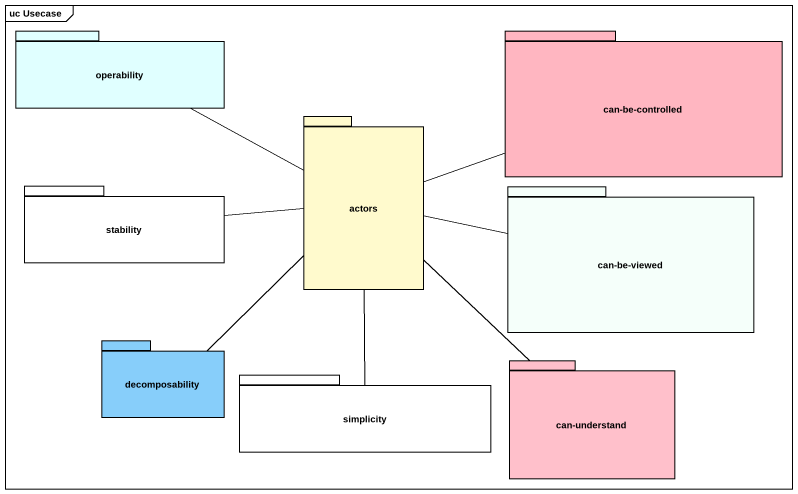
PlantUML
@startuml
mainframe uc Usecase
package operability #E0FFFF {
}
package "can-be-controlled" as can_be_controlled #FFB6C1 {
}
package actors #FFFACD {
}
package stability {
}
package "can-be-viewed" as can_be_viewed #F5FFFA {
}
package decomposability #87CEFA {
}
package "can-understand" as can_understand #FFC0CB {
}
package simplicity {
}
actors -left- operability
actors -right- can_be_controlled
actors -left- stability
actors -right- can_be_viewed
actors -- decomposability
actors -- can_understand
simplicity -up- actors
@enduml
